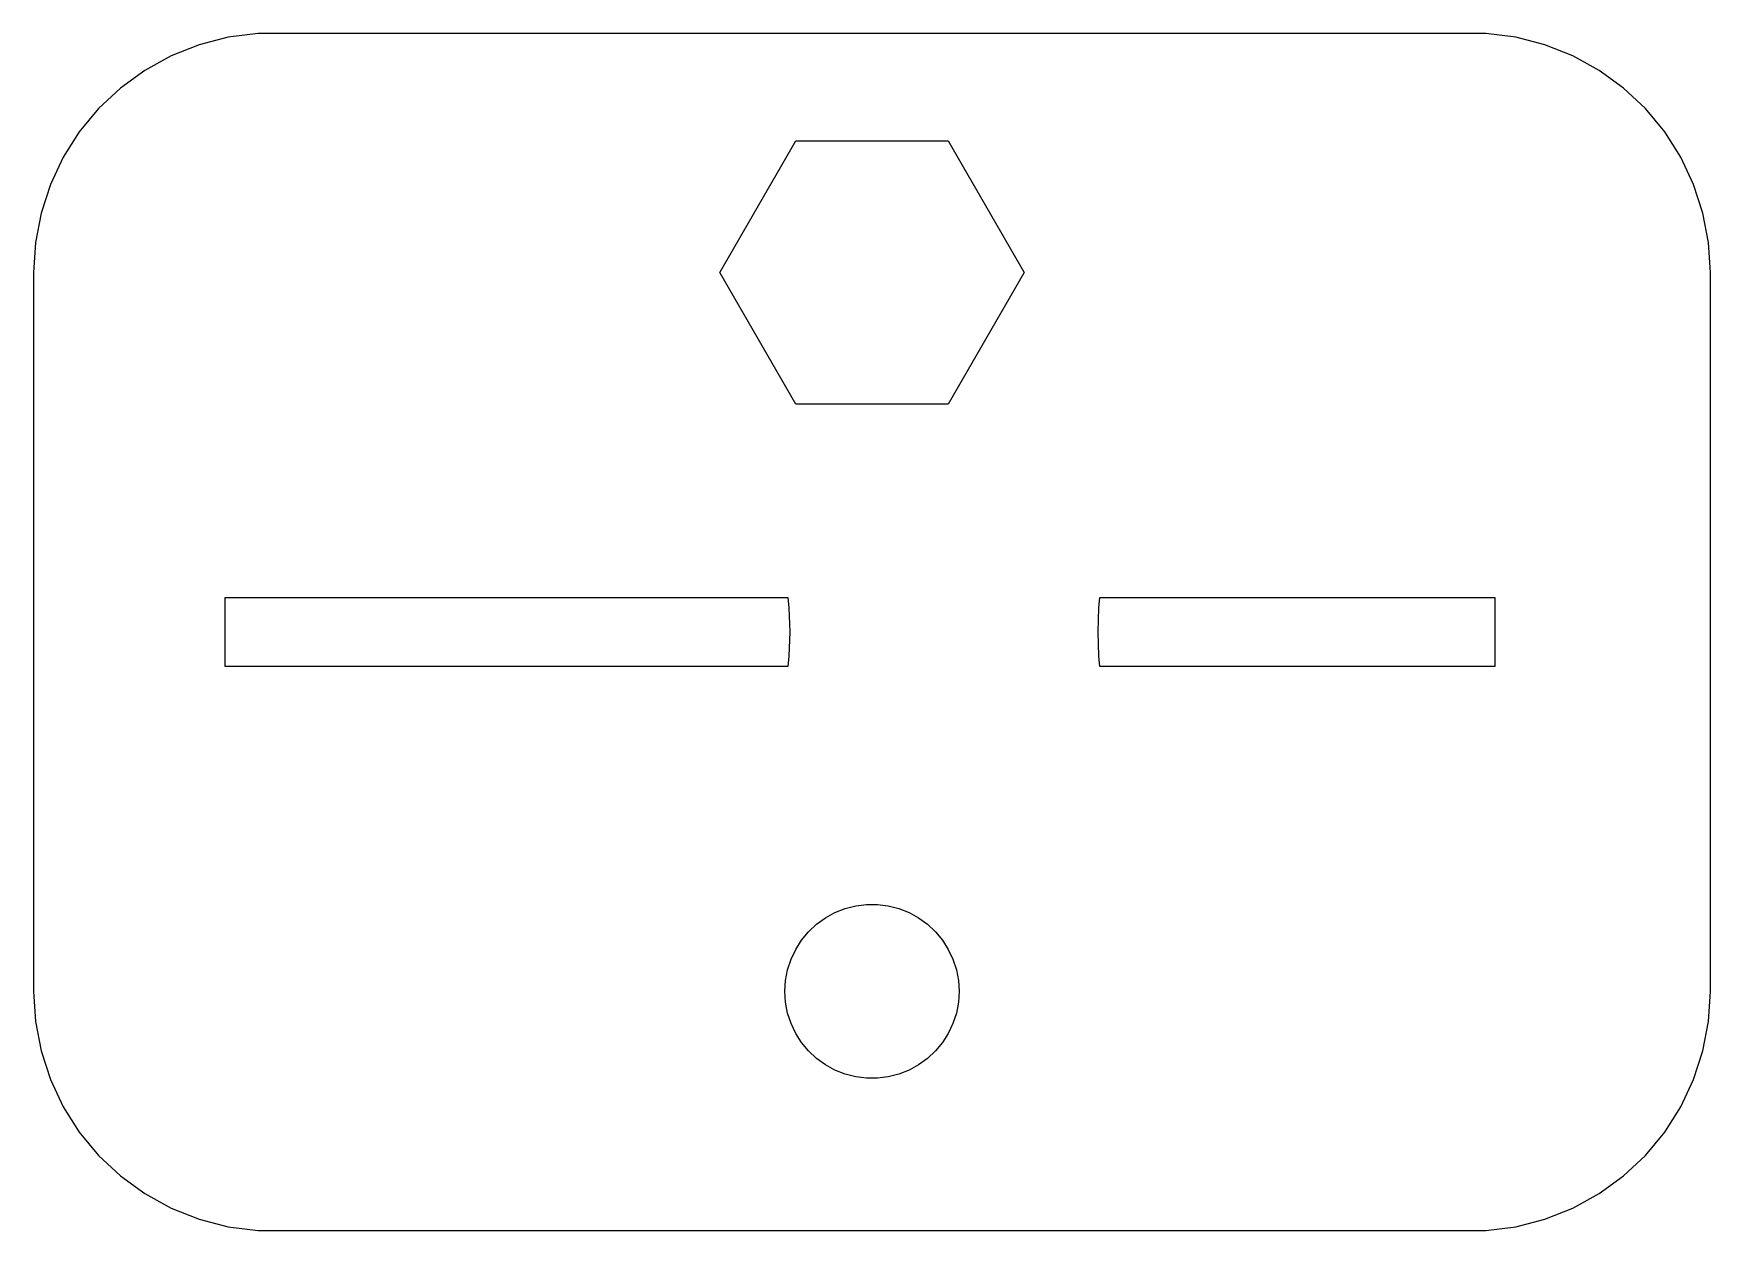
# Model space of a CAD drawing. Header units: metres. Extents: x -2 to 33, y 324 to 432.
# Drawn here: x -2 to 33, y 323.51 to 348.49 of the extents above.
import ezdxf

# ---------------------------------------------------------------- set-up
doc = ezdxf.new("R2010")
doc.units = ezdxf.units.M

msp = doc.modelspace()

# ---------------------------------------------------------------- linework, layer by layer
for p, q in [((1.45491, 348.255), (0.871094, 348.024)), ((2.06308, 348.411), (1.45491, 348.255)), ((2.68604, 348.49), (2.06308, 348.411)), ((28.3139, 348.49), (2.68604, 348.49)), ((28.9369, 348.411), (28.3139, 348.49)), ((29.5451, 348.255), (28.9369, 348.411)), ((30.1289, 348.024), (29.5451, 348.255)), ((0.871094, 348.024), (0.320862, 347.722)), ((30.6791, 347.722), (30.1289, 348.024)), ((0.320862, 347.722), (-0.187119, 347.353)), ((31.1871, 347.353), (30.6791, 347.722)), ((-0.187119, 347.353), (-0.644836, 346.923)), ((31.6448, 346.923), (31.1871, 347.353)), ((-0.644836, 346.923), (-1.04507, 346.439)), ((32.0451, 346.439), (31.6448, 346.923)), ((-1.04507, 346.439), (-1.38153, 345.909)), ((12.3265, 343.5), (13.9133, 346.248)), ((13.9133, 346.248), (17.0867, 346.248)), ((17.0867, 346.248), (18.6735, 343.5)), ((32.3815, 345.909), (32.0451, 346.439)), ((-1.38153, 345.909), (-1.64888, 345.341)), ((32.6489, 345.341), (32.3815, 345.909)), ((-1.64888, 345.341), (-1.84291, 344.743)), ((32.8429, 344.743), (32.6489, 345.341)), ((-1.84291, 344.743), (-1.96057, 344.127)), ((32.9606, 344.127), (32.8429, 344.743)), ((-1.96057, 344.127), (-2, 343.5)), ((33, 343.5), (32.9606, 344.127)), ((-2, 343.5), (-2, 328.5)), ((13.9133, 340.752), (12.3265, 343.5)), ((18.6735, 343.5), (17.0867, 340.752)), ((33, 328.5), (33, 343.5)), ((17.0867, 340.752), (13.9133, 340.752)), ((2, 335.28), (2, 336.72)), ((2, 336.72), (13.7421, 336.72)), ((13.7421, 336.72), (13.7643, 336.505)), ((20.2357, 336.505), (20.2579, 336.72)), ((20.2579, 336.72), (28.5, 336.72)), ((28.5, 336.72), (28.5, 335.28)), ((13.7643, 336.505), (13.7818, 336)), ((20.2182, 336), (20.2357, 336.505)), ((13.7818, 336), (13.7643, 335.495)), ((20.2357, 335.495), (20.2182, 336)), ((13.7643, 335.495), (13.7421, 335.28)), ((20.2579, 335.28), (20.2357, 335.495)), ((13.7421, 335.28), (2, 335.28)), ((28.5, 335.28), (20.2579, 335.28)), ((14.526, 330.035), (14.7261, 330.145)), ((14.7261, 330.145), (14.9383, 330.229)), ((14.9383, 330.229), (15.1594, 330.285)), ((15.1594, 330.285), (15.3859, 330.314)), ((15.3859, 330.314), (15.6141, 330.314)), ((15.6141, 330.314), (15.8406, 330.285)), ((15.8406, 330.285), (16.0617, 330.229)), ((16.0617, 330.229), (16.2739, 330.145)), ((16.2739, 330.145), (16.4739, 330.035)), ((14.0295, 329.568), (14.175, 329.744)), ((14.175, 329.744), (14.3414, 329.901)), ((14.3414, 329.901), (14.526, 330.035)), ((16.4739, 330.035), (16.6586, 329.901)), ((16.6586, 329.901), (16.825, 329.744)), ((16.825, 329.744), (16.9705, 329.568)), ((13.81, 329.169), (13.9072, 329.376)), ((13.9072, 329.376), (14.0295, 329.568)), ((16.9705, 329.568), (17.0928, 329.376)), ((17.0928, 329.376), (17.19, 329.169)), ((13.7395, 328.952), (13.81, 329.169)), ((17.19, 329.169), (17.2605, 328.952)), ((13.6823, 328.5), (13.6967, 328.728)), ((13.6967, 328.728), (13.7395, 328.952)), ((17.2605, 328.952), (17.3033, 328.728)), ((17.3033, 328.728), (17.3176, 328.5)), ((-2, 328.5), (-1.96057, 327.873)), ((13.6967, 328.272), (13.6823, 328.5)), ((17.3176, 328.5), (17.3033, 328.272)), ((32.9606, 327.873), (33, 328.5)), ((13.7395, 328.048), (13.6967, 328.272)), ((13.81, 327.831), (13.7395, 328.048)), ((17.2605, 328.048), (17.19, 327.831)), ((17.3033, 328.272), (17.2605, 328.048)), ((-1.96057, 327.873), (-1.84291, 327.257)), ((13.9072, 327.624), (13.81, 327.831)), ((14.0295, 327.432), (13.9072, 327.624)), ((17.0928, 327.624), (16.9705, 327.432)), ((17.19, 327.831), (17.0928, 327.624)), ((32.8429, 327.257), (32.9606, 327.873)), ((-1.84291, 327.257), (-1.64888, 326.659)), ((14.175, 327.256), (14.0295, 327.432)), ((14.3414, 327.099), (14.175, 327.256)), ((16.825, 327.256), (16.6586, 327.099)), ((16.9705, 327.432), (16.825, 327.256)), ((32.6489, 326.659), (32.8429, 327.257)), ((14.526, 326.965), (14.3414, 327.099)), ((14.7261, 326.855), (14.526, 326.965)), ((16.4739, 326.965), (16.2739, 326.855)), ((16.6586, 327.099), (16.4739, 326.965)), ((-1.64888, 326.659), (-1.38153, 326.091)), ((14.9383, 326.771), (14.7261, 326.855)), ((15.1594, 326.715), (14.9383, 326.771)), ((15.3859, 326.686), (15.1594, 326.715)), ((15.6141, 326.686), (15.3859, 326.686)), ((15.8406, 326.715), (15.6141, 326.686)), ((16.0617, 326.771), (15.8406, 326.715)), ((16.2739, 326.855), (16.0617, 326.771)), ((32.3815, 326.091), (32.6489, 326.659)), ((-1.38153, 326.091), (-1.04507, 325.561)), ((32.0451, 325.561), (32.3815, 326.091)), ((-1.04507, 325.561), (-0.644836, 325.077)), ((31.6448, 325.077), (32.0451, 325.561)), ((-0.644836, 325.077), (-0.187119, 324.647)), ((31.1871, 324.647), (31.6448, 325.077)), ((-0.187119, 324.647), (0.320862, 324.278)), ((30.6791, 324.278), (31.1871, 324.647)), ((0.320862, 324.278), (0.871094, 323.976)), ((30.1289, 323.976), (30.6791, 324.278)), ((0.871094, 323.976), (1.45491, 323.745)), ((29.5451, 323.745), (30.1289, 323.976)), ((1.45491, 323.745), (2.06308, 323.589)), ((2.06308, 323.589), (2.68604, 323.51)), ((2.68604, 323.51), (28.3139, 323.51)), ((28.3139, 323.51), (28.9369, 323.589)), ((28.9369, 323.589), (29.5451, 323.745))]:
    msp.add_line(p, q)

doc.saveas('drawing.dxf')
